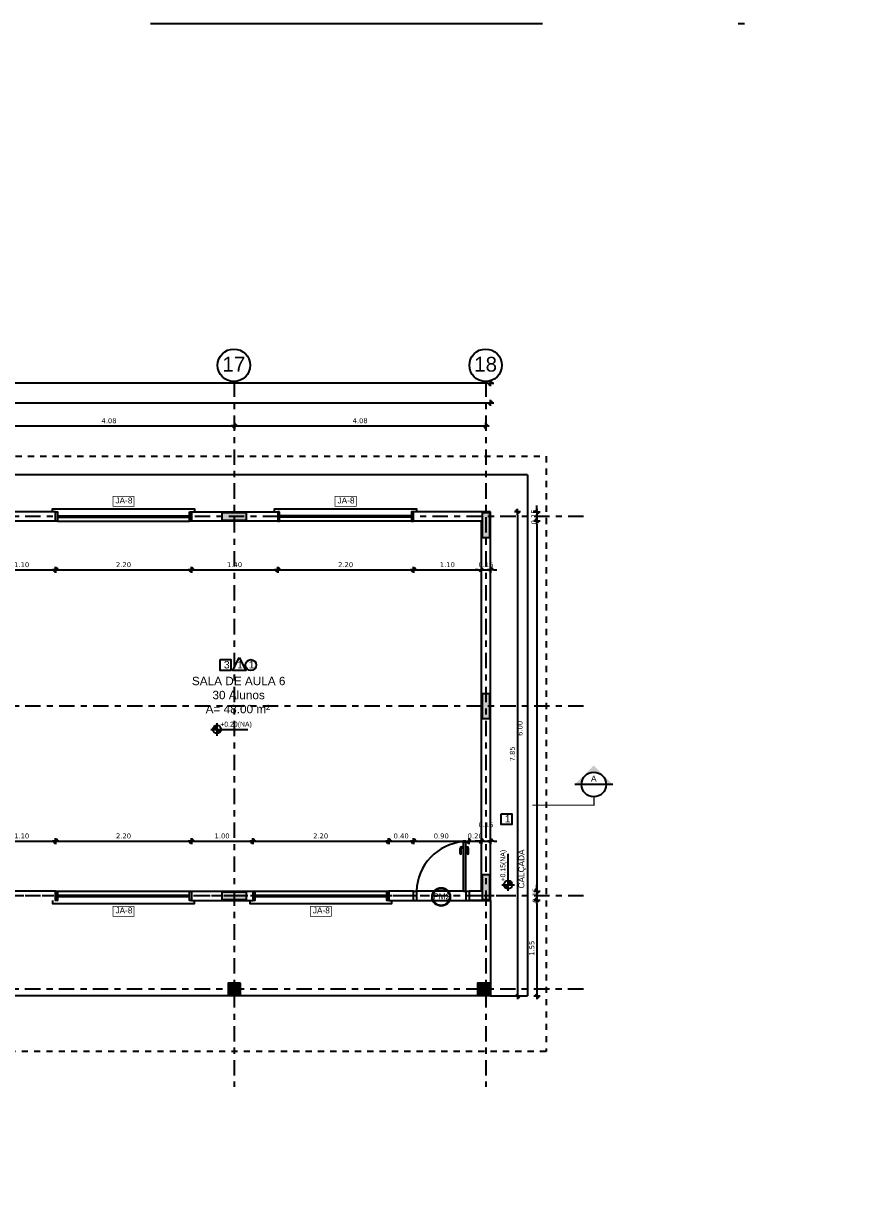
# Model space of a CAD drawing. Extents: x 183 to 373, y 23 to 105.
# Drawn here: x 258.08 to 271.83, y 85.76 to 104.82 of the extents above; entities that cross this region are included whole.
import ezdxf

# ---------------------------------------------------------------- set-up
doc = ezdxf.new("R2010")
doc.units = 0
doc.header["$LTSCALE"] = 0.005
doc.header["$PDMODE"] = 66
for name, pattern in [('C5', [60, 50, -5, 0, -5]), ('CONTINU', [0]), ('DASHDOT', [25.4, 12.7, -6.35, 0, -6.35]), ('HIDDEN', [9.525, 6.35, -3.175])]:
    doc.linetypes.add(name, pattern=pattern)
doc.layers.get('0').update_dxf_attribs({"linetype": 'CONTINUOUS'})
doc.layers.get('DEFPOINTS').update_dxf_attribs({"linetype": 'CONTINUOUS'})
for name, color, linetype in [('A-COTAS', 1, 'CONTINUOUS'), ('A-PAREDE', 5, 'CONTINUOUS'), ('A-PILAR', 6, 'CONTINUOUS'), ('A-PILAR_EIXO', 5, 'DASHDOT'), ('A-PISOS-NIVEL', 1, 'CONTINUOUS'), ('A-PORTA', 2, 'CONTINUOUS'), ('A-SOLEIRA', 1, 'CONTINUOUS'), ('AR-ESQ', 2, 'CONTINUOUS'), ('AR-PRJ-COB', 2, 'HIDDEN'), ('ARQ-CTA-1_050', 1, 'CONTINUOUS'), ('ARQ-EXO-1_100', 251, 'C5'), ('ARQ-HTC', 9, 'CONTINUOUS'), ('ARQ-SMB-1_050', 1, 'CONTINUOUS'), ('ARQ-SMB-1_100', 1, 'CONTINUOUS'), ('ARQ-TXT-1_050', 2, 'CONTINUOUS'), ('ARQ-TXT-1_075', 2, 'CONTINUOUS'), ('ARQ-TXT-1_100', 2, 'CONTINUOUS')]:
    doc.layers.add(name, color=color, linetype=linetype)
doc.styles.add('A20', font='arial.ttf', dxfattribs={"height": 0.2})
doc.styles.add('ESC-50-A20', font='arial.ttf', dxfattribs={"height": 0.1})
doc.styles.add('FNDE Texto Cota 0050', font='verdana.ttf', dxfattribs={"height": 0.08})
doc.dimstyles.new('FNDE 1-0050', dxfattribs={"dimscale": 5, "dimtxt": 0.08, "dimasz": 0.01, "dimexe": 0.15, "dimexo": 0.15, "dimgap": 0.01, "dimtad": 1, "dimzin": 1, "dimdsep": 46, "dimtxsty": 'FNDE Texto Cota 0050', "dimblk": 'tic', "dimcen": 0.015, "dimdle": 0.15, "dimse1": 1, "dimse2": 1, "dimclrd": 251, "dimclre": 251, "dimclrt": 256, "dimaunit": 1, "dimadec": 3, "dimazin": 0, "dimtfac": 1, "dimtix": 1, "dimtmove": 2, "dimatfit": 3, "dimfxl": 0.15, "dimtvp": 1, "dimtolj": 1, "dimtzin": 0, "dimarcsym": 0})

# ---------------------------------------------------------------- blocks, each defined once
blk = doc.blocks.new('tic')
at = {"color": 251}
for p, q in [((-1, 0), (1, 0)), ((0, -1), (0, 1))]:
    blk.add_line(p, q, dxfattribs=at)
blk.add_line((-0.6, -0.6), (0.6, 0.6))
blk = doc.blocks.new('*D6')
at = {"layer": 'ARQ-CTA-1_050', "color": 251, "lineweight": -2, "transparency": 16777216}
for p, q in [((266.404, 96.956), (266.404, 97.006)), ((266.404, 96.906), (266.404, 96.756)), ((266.404, 96.706), (266.404, 96.656))]:
    blk.add_line(p, q, dxfattribs=at)
at = {"layer": 'DEFPOINTS', "color": 0, "transparency": 16777216}
for p in [(267.688, 96.906), (266.404, 96.756), (267.688, 96.756)]:
    blk.add_point(p, dxfattribs=at)
at = {"layer": 'ARQ-CTA-1_050', "color": 251, "lineweight": -2, "transparency": 16777216, "xscale": 0.05, "yscale": 0.05, "zscale": 0.05}
for p, rotation in [((266.404, 96.906), 270), ((266.404, 96.756), 90)]:
    blk.add_blockref('tic', p, dxfattribs=dict(at, rotation=rotation))
at = {"layer": 'ARQ-CTA-1_050', "transparency": 16777216, "insert": (266.353, 96.823), "char_height": 0.08, "attachment_point": 5, "rotation": 90, "style": 'FNDE Texto Cota 0050'}
blk.add_mtext('\\A1;0.15', dxfattribs=at)
blk = doc.blocks.new('*D7')
at = {"layer": 'ARQ-CTA-1_050', "color": 251, "lineweight": -2, "transparency": 16777216}
for p, q in [((266.404, 90.806), (266.404, 90.856)), ((266.404, 90.756), (266.404, 90.606)), ((266.404, 90.556), (266.404, 90.506))]:
    blk.add_line(p, q, dxfattribs=at)
at = {"layer": 'DEFPOINTS', "color": 0, "transparency": 16777216}
for p in [(267.688, 90.756), (266.404, 90.606), (267.688, 90.606)]:
    blk.add_point(p, dxfattribs=at)
at = {"layer": 'ARQ-CTA-1_050', "color": 251, "lineweight": -2, "transparency": 16777216, "xscale": 0.05, "yscale": 0.05, "zscale": 0.05}
for p, rotation in [((266.404, 90.756), 270), ((266.404, 90.606), 90)]:
    blk.add_blockref('tic', p, dxfattribs=dict(at, rotation=rotation))
at = {"layer": 'ARQ-CTA-1_050', "transparency": 16777216, "insert": (266.374, 90.689), "char_height": 0.08, "attachment_point": 5, "rotation": 90, "style": 'FNDE Texto Cota 0050'}
blk.add_mtext('\\A1;0.15', dxfattribs=at)
blk = doc.blocks.new('*D8')
at = {"layer": 'ARQ-CTA-1_050', "color": 251, "lineweight": -2, "transparency": 16777216}
blk.add_line((266.404, 90.556), (266.404, 89.106), dxfattribs=at)
at = {"layer": 'DEFPOINTS', "color": 0, "transparency": 16777216}
for p in [(267.663, 90.606), (266.404, 89.056), (267.663, 89.056)]:
    blk.add_point(p, dxfattribs=at)
at = {"layer": 'ARQ-CTA-1_050', "color": 251, "lineweight": -2, "transparency": 16777216, "xscale": 0.05, "yscale": 0.05, "zscale": 0.05}
for p, rotation in [((266.404, 90.606), 90), ((266.404, 89.056), 270)]:
    blk.add_blockref('tic', p, dxfattribs=dict(at, rotation=rotation))
at = {"layer": 'ARQ-CTA-1_050', "transparency": 16777216, "insert": (266.322, 89.831), "char_height": 0.08, "attachment_point": 5, "rotation": 90, "style": 'FNDE Texto Cota 0050'}
blk.add_mtext('\\A1;1.55', dxfattribs=at)
blk = doc.blocks.new('*D9')
at = {"layer": 'ARQ-CTA-1_050', "color": 251, "lineweight": -2, "transparency": 16777216}
blk.add_line((266.09, 96.856), (266.09, 89.106), dxfattribs=at)
at = {"layer": 'DEFPOINTS', "color": 0, "transparency": 16777216}
for p in [(267.896, 96.906), (266.09, 89.056), (267.896, 89.056)]:
    blk.add_point(p, dxfattribs=at)
at = {"layer": 'ARQ-CTA-1_050', "color": 251, "lineweight": -2, "transparency": 16777216, "xscale": 0.05, "yscale": 0.05, "zscale": 0.05}
for p, rotation in [((266.09, 96.906), 90), ((266.09, 89.056), 270)]:
    blk.add_blockref('tic', p, dxfattribs=dict(at, rotation=rotation))
at = {"layer": 'ARQ-CTA-1_050', "transparency": 16777216, "insert": (266.006, 92.981), "char_height": 0.08, "attachment_point": 5, "rotation": 90, "style": 'FNDE Texto Cota 0050'}
blk.add_mtext('\\A1;7.85', dxfattribs=at)
blk = doc.blocks.new('*D10')
at = {"layer": 'ARQ-CTA-1_050', "color": 251, "lineweight": -2, "transparency": 16777216}
blk.add_line((266.404, 96.706), (266.404, 90.806), dxfattribs=at)
at = {"layer": 'DEFPOINTS', "color": 0, "transparency": 16777216}
for p in [(267.688, 96.756), (266.404, 90.756), (267.688, 90.756)]:
    blk.add_point(p, dxfattribs=at)
at = {"layer": 'ARQ-CTA-1_050', "color": 251, "lineweight": -2, "transparency": 16777216, "xscale": 0.05, "yscale": 0.05, "zscale": 0.05}
for p, rotation in [((266.404, 96.756), 90), ((266.404, 90.756), 270)]:
    blk.add_blockref('tic', p, dxfattribs=dict(at, rotation=rotation))
at = {"layer": 'ARQ-CTA-1_050', "transparency": 16777216, "insert": (266.13, 93.394), "char_height": 0.08, "attachment_point": 5, "rotation": 90, "style": 'FNDE Texto Cota 0050'}
blk.add_mtext('\\A1;6.00', dxfattribs=at)
blk = doc.blocks.new('FNDE-Ind Corte-1_100')
blk.add_hatch(color=251).paths.add_polyline_path([(241.999, -2.386), (242.214, -2.386, -1), (243.014, -2.386), (243.229, -2.386), (242.614, -1.77)])
at = {"color": 251, "linetype": 'Continuous'}
blk.add_line((243.229, -2.386), (241.999, -2.386), dxfattribs=at)
blk.add_circle((242.614, -2.386), 0.4, dxfattribs=at)
blk = doc.blocks.new('*D71')
at = {"layer": 'ARQ-CTA-1_050', "color": 251, "lineweight": -2, "transparency": 16777216}
for p, q in [((208.503, 98.99), (242.782, 98.99)), ((265.603, 98.99), (243.185, 98.99))]:
    blk.add_line(p, q, dxfattribs=at)
at = {"layer": 'DEFPOINTS', "color": 0, "transparency": 16777216}
for p in [(265.653, 98.99), (208.453, 97.223), (265.653, 97.223)]:
    blk.add_point(p, dxfattribs=at)
at = {"layer": 'ARQ-CTA-1_050', "color": 251, "lineweight": -2, "transparency": 16777216, "xscale": 0.05, "yscale": 0.05, "zscale": 0.05, "rotation": 180}
blk.add_blockref('tic', (208.453, 98.99), dxfattribs=at)
at = {"layer": 'ARQ-CTA-1_050', "color": 251, "lineweight": -2, "transparency": 16777216, "xscale": 0.05, "yscale": 0.05, "zscale": 0.05}
blk.add_blockref('tic', (265.653, 98.99), dxfattribs=at)
at = {"layer": 'ARQ-CTA-1_050', "transparency": 16777216, "insert": (242.984, 99.073), "char_height": 0.08, "attachment_point": 5, "style": 'FNDE Texto Cota 0050'}
blk.add_mtext('\\A1;57.20', dxfattribs=at)
blk = doc.blocks.new('*D154')
at = {"layer": 'ARQ-CTA-1_050', "color": 251, "lineweight": -2, "transparency": 16777216}
for p, q in [((265.453, 95.965), (265.403, 95.965)), ((265.503, 95.965), (265.653, 95.965)), ((265.703, 95.965), (265.753, 95.965))]:
    blk.add_line(p, q, dxfattribs=at)
at = {"layer": 'DEFPOINTS', "color": 0, "transparency": 16777216}
for p in [(265.653, 96.906), (265.503, 96.756), (265.653, 95.965)]:
    blk.add_point(p, dxfattribs=at)
at = {"layer": 'ARQ-CTA-1_050', "color": 251, "lineweight": -2, "transparency": 16777216, "xscale": 0.05, "yscale": 0.05, "zscale": 0.05}
blk.add_blockref('tic', (265.503, 95.965), dxfattribs=at)
at = {"layer": 'ARQ-CTA-1_050', "color": 251, "lineweight": -2, "transparency": 16777216, "xscale": 0.05, "yscale": 0.05, "zscale": 0.05, "rotation": 180}
blk.add_blockref('tic', (265.653, 95.965), dxfattribs=at)
at = {"layer": 'ARQ-CTA-1_050', "transparency": 16777216, "insert": (265.578, 96.048), "char_height": 0.08, "attachment_point": 5, "style": 'FNDE Texto Cota 0050'}
blk.add_mtext('\\A1;0.15', dxfattribs=at)
blk = doc.blocks.new('*D155')
at = {"layer": 'ARQ-CTA-1_050', "color": 251, "lineweight": -2, "transparency": 16777216}
blk.add_line((257.553, 91.566), (258.553, 91.566), dxfattribs=at)
at = {"layer": 'DEFPOINTS', "color": 0, "transparency": 16777216}
for p in [(258.603, 91.566), (257.503, 90.756), (258.603, 90.756)]:
    blk.add_point(p, dxfattribs=at)
at = {"layer": 'ARQ-CTA-1_050', "color": 251, "lineweight": -2, "transparency": 16777216, "xscale": 0.05, "yscale": 0.05, "zscale": 0.05, "rotation": 180}
blk.add_blockref('tic', (257.503, 91.566), dxfattribs=at)
at = {"layer": 'ARQ-CTA-1_050', "color": 251, "lineweight": -2, "transparency": 16777216, "xscale": 0.05, "yscale": 0.05, "zscale": 0.05}
blk.add_blockref('tic', (258.603, 91.566), dxfattribs=at)
at = {"layer": 'ARQ-CTA-1_050', "transparency": 16777216, "insert": (258.053, 91.65), "char_height": 0.08, "attachment_point": 5, "style": 'FNDE Texto Cota 0050'}
blk.add_mtext('\\A1;1.10', dxfattribs=at)
blk = doc.blocks.new('*D156')
at = {"layer": 'ARQ-CTA-1_050', "color": 251, "lineweight": -2, "transparency": 16777216}
blk.add_line((258.653, 91.566), (260.753, 91.566), dxfattribs=at)
at = {"layer": 'DEFPOINTS', "color": 0, "transparency": 16777216}
for p in [(260.803, 91.566), (258.603, 90.756), (260.803, 90.756)]:
    blk.add_point(p, dxfattribs=at)
at = {"layer": 'ARQ-CTA-1_050', "color": 251, "lineweight": -2, "transparency": 16777216, "xscale": 0.05, "yscale": 0.05, "zscale": 0.05, "rotation": 180}
blk.add_blockref('tic', (258.603, 91.566), dxfattribs=at)
at = {"layer": 'ARQ-CTA-1_050', "color": 251, "lineweight": -2, "transparency": 16777216, "xscale": 0.05, "yscale": 0.05, "zscale": 0.05}
blk.add_blockref('tic', (260.803, 91.566), dxfattribs=at)
at = {"layer": 'ARQ-CTA-1_050', "transparency": 16777216, "insert": (259.703, 91.65), "char_height": 0.08, "attachment_point": 5, "style": 'FNDE Texto Cota 0050'}
blk.add_mtext('\\A1;2.20', dxfattribs=at)
blk = doc.blocks.new('*D157')
at = {"layer": 'ARQ-CTA-1_050', "color": 251, "lineweight": -2, "transparency": 16777216}
blk.add_line((260.853, 91.566), (261.748, 91.566), dxfattribs=at)
at = {"layer": 'DEFPOINTS', "color": 0, "transparency": 16777216}
for p in [(261.798, 91.566), (260.803, 90.756), (261.798, 90.756)]:
    blk.add_point(p, dxfattribs=at)
at = {"layer": 'ARQ-CTA-1_050', "color": 251, "lineweight": -2, "transparency": 16777216, "xscale": 0.05, "yscale": 0.05, "zscale": 0.05, "rotation": 180}
blk.add_blockref('tic', (260.803, 91.566), dxfattribs=at)
at = {"layer": 'ARQ-CTA-1_050', "color": 251, "lineweight": -2, "transparency": 16777216, "xscale": 0.05, "yscale": 0.05, "zscale": 0.05}
blk.add_blockref('tic', (261.798, 91.566), dxfattribs=at)
at = {"layer": 'ARQ-CTA-1_050', "transparency": 16777216, "insert": (261.301, 91.65), "char_height": 0.08, "attachment_point": 5, "style": 'FNDE Texto Cota 0050'}
blk.add_mtext('\\A1;1.00', dxfattribs=at)
blk = doc.blocks.new('*D158')
at = {"layer": 'ARQ-CTA-1_050', "color": 251, "lineweight": -2, "transparency": 16777216}
blk.add_line((261.848, 91.566), (263.948, 91.566), dxfattribs=at)
at = {"layer": 'DEFPOINTS', "color": 0, "transparency": 16777216}
for p in [(263.998, 91.566), (261.798, 90.756), (263.998, 90.756)]:
    blk.add_point(p, dxfattribs=at)
at = {"layer": 'ARQ-CTA-1_050', "color": 251, "lineweight": -2, "transparency": 16777216, "xscale": 0.05, "yscale": 0.05, "zscale": 0.05, "rotation": 180}
blk.add_blockref('tic', (261.798, 91.566), dxfattribs=at)
at = {"layer": 'ARQ-CTA-1_050', "color": 251, "lineweight": -2, "transparency": 16777216, "xscale": 0.05, "yscale": 0.05, "zscale": 0.05}
blk.add_blockref('tic', (263.998, 91.566), dxfattribs=at)
at = {"layer": 'ARQ-CTA-1_050', "transparency": 16777216, "insert": (262.898, 91.65), "char_height": 0.08, "attachment_point": 5, "style": 'FNDE Texto Cota 0050'}
blk.add_mtext('\\A1;2.20', dxfattribs=at)
blk = doc.blocks.new('*D159')
at = {"layer": 'ARQ-CTA-1_050', "color": 251, "lineweight": -2, "transparency": 16777216}
for p, q in [((265.453, 91.566), (265.403, 91.566)), ((265.503, 91.566), (265.653, 91.566)), ((265.703, 91.566), (265.753, 91.566))]:
    blk.add_line(p, q, dxfattribs=at)
at = {"layer": 'DEFPOINTS', "color": 0, "transparency": 16777216}
for p in [(265.653, 91.566), (265.503, 90.756), (265.653, 90.606)]:
    blk.add_point(p, dxfattribs=at)
at = {"layer": 'ARQ-CTA-1_050', "color": 251, "lineweight": -2, "transparency": 16777216, "xscale": 0.05, "yscale": 0.05, "zscale": 0.05}
blk.add_blockref('tic', (265.503, 91.566), dxfattribs=at)
at = {"layer": 'ARQ-CTA-1_050', "color": 251, "lineweight": -2, "transparency": 16777216, "xscale": 0.05, "yscale": 0.05, "zscale": 0.05, "rotation": 180}
blk.add_blockref('tic', (265.653, 91.566), dxfattribs=at)
at = {"layer": 'ARQ-CTA-1_050', "transparency": 16777216, "insert": (265.578, 91.832), "char_height": 0.08, "attachment_point": 5, "style": 'FNDE Texto Cota 0050'}
blk.add_mtext('\\A1;0.15', dxfattribs=at)
blk = doc.blocks.new('*D160')
at = {"layer": 'ARQ-CTA-1_050', "color": 251, "lineweight": -2, "transparency": 16777216}
blk.add_line((257.553, 95.965), (258.553, 95.965), dxfattribs=at)
at = {"layer": 'DEFPOINTS', "color": 0, "transparency": 16777216}
for p in [(257.503, 96.501), (258.603, 96.501), (258.603, 95.965)]:
    blk.add_point(p, dxfattribs=at)
at = {"layer": 'ARQ-CTA-1_050', "color": 251, "lineweight": -2, "transparency": 16777216, "xscale": 0.05, "yscale": 0.05, "zscale": 0.05, "rotation": 180}
blk.add_blockref('tic', (257.503, 95.965), dxfattribs=at)
at = {"layer": 'ARQ-CTA-1_050', "color": 251, "lineweight": -2, "transparency": 16777216, "xscale": 0.05, "yscale": 0.05, "zscale": 0.05}
blk.add_blockref('tic', (258.603, 95.965), dxfattribs=at)
at = {"layer": 'ARQ-CTA-1_050', "transparency": 16777216, "insert": (258.053, 96.048), "char_height": 0.08, "attachment_point": 5, "style": 'FNDE Texto Cota 0050'}
blk.add_mtext('\\A1;1.10', dxfattribs=at)
blk = doc.blocks.new('*D161')
at = {"layer": 'ARQ-CTA-1_050', "color": 251, "lineweight": -2, "transparency": 16777216}
blk.add_line((258.653, 95.965), (260.753, 95.965), dxfattribs=at)
at = {"layer": 'DEFPOINTS', "color": 0, "transparency": 16777216}
for p in [(258.603, 96.756), (260.803, 96.756), (260.803, 95.965)]:
    blk.add_point(p, dxfattribs=at)
at = {"layer": 'ARQ-CTA-1_050', "color": 251, "lineweight": -2, "transparency": 16777216, "xscale": 0.05, "yscale": 0.05, "zscale": 0.05, "rotation": 180}
blk.add_blockref('tic', (258.603, 95.965), dxfattribs=at)
at = {"layer": 'ARQ-CTA-1_050', "color": 251, "lineweight": -2, "transparency": 16777216, "xscale": 0.05, "yscale": 0.05, "zscale": 0.05}
blk.add_blockref('tic', (260.803, 95.965), dxfattribs=at)
at = {"layer": 'ARQ-CTA-1_050', "transparency": 16777216, "insert": (259.703, 96.048), "char_height": 0.08, "attachment_point": 5, "style": 'FNDE Texto Cota 0050'}
blk.add_mtext('\\A1;2.20', dxfattribs=at)
blk = doc.blocks.new('*D151')
at = {"layer": 'ARQ-CTA-1_050', "color": 251, "lineweight": -2, "transparency": 16777216}
blk.add_line((260.853, 95.965), (262.153, 95.965), dxfattribs=at)
at = {"layer": 'DEFPOINTS', "color": 0, "transparency": 16777216}
for p in [(260.803, 96.756), (262.203, 96.756), (262.203, 95.965)]:
    blk.add_point(p, dxfattribs=at)
at = {"layer": 'ARQ-CTA-1_050', "color": 251, "lineweight": -2, "transparency": 16777216, "xscale": 0.05, "yscale": 0.05, "zscale": 0.05, "rotation": 180}
blk.add_blockref('tic', (260.803, 95.965), dxfattribs=at)
at = {"layer": 'ARQ-CTA-1_050', "color": 251, "lineweight": -2, "transparency": 16777216, "xscale": 0.05, "yscale": 0.05, "zscale": 0.05}
blk.add_blockref('tic', (262.203, 95.965), dxfattribs=at)
at = {"layer": 'ARQ-CTA-1_050', "transparency": 16777216, "insert": (261.503, 96.048), "char_height": 0.08, "attachment_point": 5, "style": 'FNDE Texto Cota 0050'}
blk.add_mtext('\\A1;1.40', dxfattribs=at)
blk = doc.blocks.new('*D152')
at = {"layer": 'ARQ-CTA-1_050', "color": 251, "lineweight": -2, "transparency": 16777216}
blk.add_line((262.253, 95.965), (264.353, 95.965), dxfattribs=at)
at = {"layer": 'DEFPOINTS', "color": 0, "transparency": 16777216}
for p in [(262.203, 96.756), (264.403, 96.756), (264.403, 95.965)]:
    blk.add_point(p, dxfattribs=at)
at = {"layer": 'ARQ-CTA-1_050', "color": 251, "lineweight": -2, "transparency": 16777216, "xscale": 0.05, "yscale": 0.05, "zscale": 0.05, "rotation": 180}
blk.add_blockref('tic', (262.203, 95.965), dxfattribs=at)
at = {"layer": 'ARQ-CTA-1_050', "color": 251, "lineweight": -2, "transparency": 16777216, "xscale": 0.05, "yscale": 0.05, "zscale": 0.05}
blk.add_blockref('tic', (264.403, 95.965), dxfattribs=at)
at = {"layer": 'ARQ-CTA-1_050', "transparency": 16777216, "insert": (263.303, 96.048), "char_height": 0.08, "attachment_point": 5, "style": 'FNDE Texto Cota 0050'}
blk.add_mtext('\\A1;2.20', dxfattribs=at)
blk = doc.blocks.new('*D153')
at = {"layer": 'ARQ-CTA-1_050', "color": 251, "lineweight": -2, "transparency": 16777216}
blk.add_line((264.453, 95.965), (265.453, 95.965), dxfattribs=at)
at = {"layer": 'DEFPOINTS', "color": 0, "transparency": 16777216}
for p in [(264.403, 96.756), (265.503, 96.756), (265.503, 95.965)]:
    blk.add_point(p, dxfattribs=at)
at = {"layer": 'ARQ-CTA-1_050', "color": 251, "lineweight": -2, "transparency": 16777216, "xscale": 0.05, "yscale": 0.05, "zscale": 0.05, "rotation": 180}
blk.add_blockref('tic', (264.403, 95.965), dxfattribs=at)
at = {"layer": 'ARQ-CTA-1_050', "color": 251, "lineweight": -2, "transparency": 16777216, "xscale": 0.05, "yscale": 0.05, "zscale": 0.05}
blk.add_blockref('tic', (265.503, 95.965), dxfattribs=at)
at = {"layer": 'ARQ-CTA-1_050', "transparency": 16777216, "insert": (264.953, 96.048), "char_height": 0.08, "attachment_point": 5, "style": 'FNDE Texto Cota 0050'}
blk.add_mtext('\\A1;1.10', dxfattribs=at)
blk = doc.blocks.new('*D150')
at = {"layer": 'ARQ-CTA-1_050', "color": 251, "lineweight": -2, "transparency": 16777216}
blk.add_line((261.548, 98.297), (265.528, 98.297), dxfattribs=at)
at = {"layer": 'DEFPOINTS', "color": 0, "transparency": 16777216}
for p in [(261.498, 99.018), (265.578, 99.018), (265.578, 98.297)]:
    blk.add_point(p, dxfattribs=at)
at = {"layer": 'ARQ-CTA-1_050', "color": 251, "lineweight": -2, "transparency": 16777216, "xscale": 0.05, "yscale": 0.05, "zscale": 0.05, "rotation": 180}
blk.add_blockref('tic', (261.498, 98.297), dxfattribs=at)
at = {"layer": 'ARQ-CTA-1_050', "color": 251, "lineweight": -2, "transparency": 16777216, "xscale": 0.05, "yscale": 0.05, "zscale": 0.05}
blk.add_blockref('tic', (265.578, 98.297), dxfattribs=at)
at = {"layer": 'ARQ-CTA-1_050', "transparency": 16777216, "insert": (263.538, 98.381), "char_height": 0.08, "attachment_point": 5, "style": 'FNDE Texto Cota 0050'}
blk.add_mtext('\\A1;4.08', dxfattribs=at)
blk = doc.blocks.new('*D145')
at = {"layer": 'ARQ-CTA-1_050', "color": 251, "lineweight": -2, "transparency": 16777216}
blk.add_line((257.553, 91.566), (258.553, 91.566), dxfattribs=at)
at = {"layer": 'DEFPOINTS', "color": 0, "transparency": 16777216}
for p in [(258.603, 91.566), (257.503, 90.756), (258.603, 90.756)]:
    blk.add_point(p, dxfattribs=at)
at = {"layer": 'ARQ-CTA-1_050', "color": 251, "lineweight": -2, "transparency": 16777216, "xscale": 0.05, "yscale": 0.05, "zscale": 0.05, "rotation": 180}
blk.add_blockref('tic', (257.503, 91.566), dxfattribs=at)
at = {"layer": 'ARQ-CTA-1_050', "color": 251, "lineweight": -2, "transparency": 16777216, "xscale": 0.05, "yscale": 0.05, "zscale": 0.05}
blk.add_blockref('tic', (258.603, 91.566), dxfattribs=at)
at = {"layer": 'ARQ-CTA-1_050', "transparency": 16777216, "insert": (258.053, 91.65), "char_height": 0.08, "attachment_point": 5, "style": 'FNDE Texto Cota 0050'}
blk.add_mtext('\\A1;1.10', dxfattribs=at)
blk = doc.blocks.new('*D146')
at = {"layer": 'ARQ-CTA-1_050', "color": 251, "lineweight": -2, "transparency": 16777216}
blk.add_line((258.653, 91.566), (260.753, 91.566), dxfattribs=at)
at = {"layer": 'DEFPOINTS', "color": 0, "transparency": 16777216}
for p in [(260.803, 91.566), (258.603, 90.756), (260.803, 90.756)]:
    blk.add_point(p, dxfattribs=at)
at = {"layer": 'ARQ-CTA-1_050', "color": 251, "lineweight": -2, "transparency": 16777216, "xscale": 0.05, "yscale": 0.05, "zscale": 0.05, "rotation": 180}
blk.add_blockref('tic', (258.603, 91.566), dxfattribs=at)
at = {"layer": 'ARQ-CTA-1_050', "color": 251, "lineweight": -2, "transparency": 16777216, "xscale": 0.05, "yscale": 0.05, "zscale": 0.05}
blk.add_blockref('tic', (260.803, 91.566), dxfattribs=at)
at = {"layer": 'ARQ-CTA-1_050', "transparency": 16777216, "insert": (259.703, 91.65), "char_height": 0.08, "attachment_point": 5, "style": 'FNDE Texto Cota 0050'}
blk.add_mtext('\\A1;2.20', dxfattribs=at)
blk = doc.blocks.new('*D147')
at = {"layer": 'ARQ-CTA-1_050', "color": 251, "lineweight": -2, "transparency": 16777216}
blk.add_line((264.053, 91.566), (264.353, 91.566), dxfattribs=at)
at = {"layer": 'DEFPOINTS', "color": 0, "transparency": 16777216}
for p in [(264.403, 91.566), (264.003, 90.756), (264.403, 90.756)]:
    blk.add_point(p, dxfattribs=at)
at = {"layer": 'ARQ-CTA-1_050', "color": 251, "lineweight": -2, "transparency": 16777216, "xscale": 0.05, "yscale": 0.05, "zscale": 0.05, "rotation": 180}
blk.add_blockref('tic', (264.003, 91.566), dxfattribs=at)
at = {"layer": 'ARQ-CTA-1_050', "color": 251, "lineweight": -2, "transparency": 16777216, "xscale": 0.05, "yscale": 0.05, "zscale": 0.05}
blk.add_blockref('tic', (264.403, 91.566), dxfattribs=at)
at = {"layer": 'ARQ-CTA-1_050', "transparency": 16777216, "insert": (264.203, 91.65), "char_height": 0.08, "attachment_point": 5, "style": 'FNDE Texto Cota 0050'}
blk.add_mtext('\\A1;0.40', dxfattribs=at)
blk = doc.blocks.new('*D148')
at = {"layer": 'ARQ-CTA-1_050', "color": 251, "lineweight": -2, "transparency": 16777216}
blk.add_line((264.453, 91.566), (265.253, 91.566), dxfattribs=at)
at = {"layer": 'DEFPOINTS', "color": 0, "transparency": 16777216}
for p in [(265.303, 91.566), (264.403, 90.756), (265.303, 90.756)]:
    blk.add_point(p, dxfattribs=at)
at = {"layer": 'ARQ-CTA-1_050', "color": 251, "lineweight": -2, "transparency": 16777216, "xscale": 0.05, "yscale": 0.05, "zscale": 0.05, "rotation": 180}
blk.add_blockref('tic', (264.403, 91.566), dxfattribs=at)
at = {"layer": 'ARQ-CTA-1_050', "color": 251, "lineweight": -2, "transparency": 16777216, "xscale": 0.05, "yscale": 0.05, "zscale": 0.05}
blk.add_blockref('tic', (265.303, 91.566), dxfattribs=at)
at = {"layer": 'ARQ-CTA-1_050', "transparency": 16777216, "insert": (264.853, 91.65), "char_height": 0.08, "attachment_point": 5, "style": 'FNDE Texto Cota 0050'}
blk.add_mtext('\\A1;0.90', dxfattribs=at)
blk = doc.blocks.new('*D149')
at = {"layer": 'ARQ-CTA-1_050', "color": 251, "lineweight": -2, "transparency": 16777216}
for p, q in [((265.253, 91.566), (265.203, 91.566)), ((265.303, 91.566), (265.503, 91.566)), ((265.553, 91.566), (265.603, 91.566))]:
    blk.add_line(p, q, dxfattribs=at)
at = {"layer": 'DEFPOINTS', "color": 0, "transparency": 16777216}
for p in [(265.503, 91.566), (265.303, 90.756), (265.503, 90.756)]:
    blk.add_point(p, dxfattribs=at)
at = {"layer": 'ARQ-CTA-1_050', "color": 251, "lineweight": -2, "transparency": 16777216, "xscale": 0.05, "yscale": 0.05, "zscale": 0.05}
blk.add_blockref('tic', (265.303, 91.566), dxfattribs=at)
at = {"layer": 'ARQ-CTA-1_050', "color": 251, "lineweight": -2, "transparency": 16777216, "xscale": 0.05, "yscale": 0.05, "zscale": 0.05, "rotation": 180}
blk.add_blockref('tic', (265.503, 91.566), dxfattribs=at)
at = {"layer": 'ARQ-CTA-1_050', "transparency": 16777216, "insert": (265.403, 91.65), "char_height": 0.08, "attachment_point": 5, "style": 'FNDE Texto Cota 0050'}
blk.add_mtext('\\A1;0.20', dxfattribs=at)
blk = doc.blocks.new('FNDE-Nível Planta-1_050')
at = {"linetype": 'Continuous', "ltscale": 0.5}
h = blk.add_hatch(color=251, dxfattribs=at)
h.paths.add_polyline_path([(135.698, 5.827), (135.698, 5.894, 0.414214), (135.631, 5.827)])
h.paths.add_polyline_path([(135.698, 5.827), (135.698, 5.76, 0.414214), (135.766, 5.827)])
at = {"color": 251}
for p, q in [((135.698, 5.928), (135.698, 5.726)), ((135.598, 5.827), (135.766, 5.827)), ((135.766, 5.827), (136.198, 5.827))]:
    blk.add_line(p, q, dxfattribs=at)
blk.add_circle((135.698, 5.827), 0.0672, dxfattribs=at)
blk = doc.blocks.new('*D164')
at = {"layer": 'ARQ-CTA-1_050', "color": 251, "lineweight": -2, "transparency": 16777216}
blk.add_line((261.548, 98.297), (265.528, 98.297), dxfattribs=at)
at = {"layer": 'DEFPOINTS', "color": 0, "transparency": 16777216}
for p in [(261.498, 99.018), (265.578, 99.018), (265.578, 98.297)]:
    blk.add_point(p, dxfattribs=at)
at = {"layer": 'ARQ-CTA-1_050', "color": 251, "lineweight": -2, "transparency": 16777216, "xscale": 0.05, "yscale": 0.05, "zscale": 0.05, "rotation": 180}
blk.add_blockref('tic', (261.498, 98.297), dxfattribs=at)
at = {"layer": 'ARQ-CTA-1_050', "color": 251, "lineweight": -2, "transparency": 16777216, "xscale": 0.05, "yscale": 0.05, "zscale": 0.05}
blk.add_blockref('tic', (265.578, 98.297), dxfattribs=at)
at = {"layer": 'ARQ-CTA-1_050', "transparency": 16777216, "insert": (263.538, 98.381), "char_height": 0.08, "attachment_point": 5, "style": 'FNDE Texto Cota 0050'}
blk.add_mtext('\\A1;4.08', dxfattribs=at)
blk = doc.blocks.new('*D165')
at = {"layer": 'ARQ-CTA-1_050', "color": 251, "lineweight": -2, "transparency": 16777216}
blk.add_line((257.478, 98.297), (261.458, 98.297), dxfattribs=at)
at = {"layer": 'DEFPOINTS', "color": 0, "transparency": 16777216}
for p in [(257.428, 99.018), (261.508, 99.018), (261.508, 98.297)]:
    blk.add_point(p, dxfattribs=at)
at = {"layer": 'ARQ-CTA-1_050', "color": 251, "lineweight": -2, "transparency": 16777216, "xscale": 0.05, "yscale": 0.05, "zscale": 0.05, "rotation": 180}
blk.add_blockref('tic', (257.428, 98.297), dxfattribs=at)
at = {"layer": 'ARQ-CTA-1_050', "color": 251, "lineweight": -2, "transparency": 16777216, "xscale": 0.05, "yscale": 0.05, "zscale": 0.05}
blk.add_blockref('tic', (261.508, 98.297), dxfattribs=at)
at = {"layer": 'ARQ-CTA-1_050', "transparency": 16777216, "insert": (259.468, 98.381), "char_height": 0.08, "attachment_point": 5, "style": 'FNDE Texto Cota 0050'}
blk.add_mtext('\\A1;4.08', dxfattribs=at)
blk = doc.blocks.new('*D166')
at = {"layer": 'ARQ-CTA-1_050', "color": 251, "lineweight": -2, "transparency": 16777216}
blk.add_line((241.103, 98.673), (265.603, 98.673), dxfattribs=at)
at = {"layer": 'DEFPOINTS', "color": 0, "transparency": 16777216}
for p in [(265.653, 98.673), (241.053, 96.906), (265.653, 96.906)]:
    blk.add_point(p, dxfattribs=at)
at = {"layer": 'ARQ-CTA-1_050', "color": 251, "lineweight": -2, "transparency": 16777216, "xscale": 0.05, "yscale": 0.05, "zscale": 0.05, "rotation": 180}
blk.add_blockref('tic', (241.053, 98.673), dxfattribs=at)
at = {"layer": 'ARQ-CTA-1_050', "color": 251, "lineweight": -2, "transparency": 16777216, "xscale": 0.05, "yscale": 0.05, "zscale": 0.05}
blk.add_blockref('tic', (265.653, 98.673), dxfattribs=at)
at = {"layer": 'ARQ-CTA-1_050', "transparency": 16777216, "insert": (253.353, 98.757), "char_height": 0.08, "attachment_point": 5, "style": 'FNDE Texto Cota 0050'}
blk.add_mtext('\\A1;24.60', dxfattribs=at)

msp = doc.modelspace()

# ---------------------------------------------------------------- hatches: boundary and pattern name
at = {"layer": 'A-COTAS'}
h = msp.add_hatch(color=253, dxfattribs=at)
h.dxf.hatch_style = 1
h.paths.add_polyline_path([(261.598, 89.266), (261.398, 89.266), (261.398, 89.066), (261.598, 89.066)])
h = msp.add_hatch(color=253, dxfattribs=at)
h.dxf.hatch_style = 1
h.paths.add_polyline_path([(265.638, 89.266), (265.438, 89.266), (265.438, 89.066), (265.638, 89.066)])
at = {"layer": 'ARQ-HTC'}
h = msp.add_hatch(color=253, dxfattribs=at)
h.dxf.hatch_style = 1
h.paths.add_polyline_path([(261.298, 96.891), (261.298, 96.771), (261.698, 96.771), (261.698, 96.891)])
h = msp.add_hatch(color=253, dxfattribs=at)
h.dxf.hatch_style = 1
h.paths.add_polyline_path([(265.518, 96.491), (265.638, 96.491), (265.638, 96.891), (265.518, 96.891)])
h = msp.add_hatch(color=253, dxfattribs=at)
h.dxf.hatch_style = 1
h.paths.add_polyline_path([(265.518, 93.556), (265.638, 93.556), (265.638, 93.956), (265.518, 93.956)])
h = msp.add_hatch(color=253, dxfattribs=at)
h.dxf.hatch_style = 1
h.paths.add_polyline_path([(265.518, 90.621), (265.638, 90.621), (265.638, 91.021), (265.518, 91.021)])
h = msp.add_hatch(color=253, dxfattribs=at)
h.dxf.hatch_style = 1
h.paths.add_polyline_path([(261.298, 90.741), (261.298, 90.621), (261.698, 90.621), (261.698, 90.741)])
at = {"layer": 'ARQ-SMB-1_100'}
h = msp.add_hatch(color=252, dxfattribs=at)
edge = h.paths.add_edge_path()
edge.add_arc((264.852, 90.662), 0.148, 0, 360)
edge = h.paths.add_edge_path(flags=17)
edge.add_arc((264.852, 90.662), 0.137, 0, 360)

# ---------------------------------------------------------------- linework, layer by layer
at = {"linetype": 'DASHDOT', "ltscale": 100}
msp.add_lwpolyline([(183.343, 104.822), (373.361, 104.822), (373.361, 23.153), (183.343, 23.153)], close=True, dxfattribs=at)
at = {"layer": 'A-PAREDE'}
for p, q in [((258.603, 96.756), (258.603, 96.906)), ((264.403, 96.756), (264.403, 96.906)), ((265.653, 90.606), (265.653, 96.906)), ((258.603, 96.756), (257.503, 96.756)), ((265.503, 90.756), (265.503, 96.756)), ((258.603, 90.756), (257.503, 90.756)), ((258.603, 90.756), (258.603, 90.606)), ((260.803, 90.756), (261.803, 90.756)), ((260.803, 90.756), (260.803, 90.606)), ((261.803, 90.756), (261.803, 90.606)), ((264.003, 90.606), (264.003, 90.756)), ((265.303, 90.756), (265.303, 90.606)), ((265.503, 90.756), (265.303, 90.756)), ((260.803, 90.606), (261.803, 90.606)), ((265.297, 90.606), (265.653, 90.606)), ((265.653, 90.606), (265.297, 90.606))]:
    msp.add_line(p, q, dxfattribs=at)
for points in [[(258.603, 96.906), (256.253, 96.906)], [(265.653, 96.906), (264.403, 96.906)], [(265.503, 90.756), (265.503, 90.756), (265.503, 96.756), (264.403, 96.756)]]:
    msp.add_lwpolyline(points, dxfattribs=at)
for points in [[(262.203, 96.906), (262.203, 96.756), (260.803, 96.756), (260.803, 96.906)], [(264.403, 90.756), (264.003, 90.756), (264.003, 90.606), (264.403, 90.606)]]:
    msp.add_lwpolyline(points, close=True, dxfattribs=at)
at = {"layer": 'A-PILAR', "color": 6}
for points in [[(261.298, 96.891), (261.298, 96.771), (261.698, 96.771), (261.698, 96.891)], [(265.518, 96.491), (265.638, 96.491), (265.638, 96.891), (265.518, 96.891)], [(265.518, 93.556), (265.638, 93.556), (265.638, 93.956), (265.518, 93.956)], [(265.518, 90.621), (265.638, 90.621), (265.638, 91.021), (265.518, 91.021)], [(261.298, 90.741), (261.298, 90.621), (261.698, 90.621), (261.698, 90.741)], [(261.598, 89.266), (261.398, 89.266), (261.398, 89.066), (261.598, 89.066)], [(265.638, 89.266), (265.438, 89.266), (265.438, 89.066), (265.638, 89.066)]]:
    msp.add_lwpolyline(points, close=True, dxfattribs=at)
at = {"layer": 'A-PILAR_EIXO', "color": 8, "linetype": 'DASHDOT', "ltscale": 3}
msp.add_line((265.933, 90.681), (208.218, 90.681), dxfattribs=at)
at = {"layer": 'A-PISOS-NIVEL'}
msp.add_line((266.253, 97.506), (207.853, 97.506), dxfattribs=at)
at = {"layer": 'A-PISOS-NIVEL', "color": 1}
for p in [(266.253, 97.506), (265.653, 89.056)]:
    msp.add_line(p, (266.253, 89.056), dxfattribs=at)
at = {"layer": 'A-PISOS-NIVEL', "color": 2}
for p, q in [((265.653, 90.606), (265.653, 89.056)), ((265.653, 89.056), (241.053, 89.056))]:
    msp.add_line(p, q, dxfattribs=at)
at = {"layer": 'A-PORTA', "color": 1}
for p, q in [((265.157, 91.366), (265.157, 91.446)), ((265.177, 91.366), (265.177, 91.446)), ((265.187, 91.476), (265.202, 91.476)), ((265.187, 91.456), (265.202, 91.456)), ((265.202, 91.441), (265.202, 91.491)), ((265.202, 91.441), (265.207, 91.441)), ((265.252, 91.441), (265.247, 91.441)), ((265.252, 91.441), (265.252, 91.491)), ((265.267, 91.476), (265.252, 91.476)), ((265.267, 91.456), (265.252, 91.456)), ((265.277, 91.366), (265.277, 91.446)), ((265.297, 91.366), (265.297, 91.446))]:
    msp.add_line(p, q, dxfattribs=at)
for centre, radius, start, end in [((265.282, 90.73), 0.83, 94.7788, 178.1499), ((265.187, 91.446), 0.03, 90, 180), ((265.167, 91.366), 0.01, 180, 0), ((265.187, 91.446), 0.01, 90, 180), ((265.267, 91.446), 0.03, 0, 90), ((265.267, 91.446), 0.01, 0, 90), ((265.287, 91.366), 0.01, 180, 0)]:
    msp.add_arc(centre, radius, start, end, dxfattribs=at)
at = {"layer": 'A-SOLEIRA'}
for p, q in [((265.213, 90.756), (264.453, 90.756)), ((264.453, 90.606), (265.253, 90.606))]:
    msp.add_line(p, q, dxfattribs=at)
at = {"layer": 'AR-ESQ'}
for p, q in [((258.633, 96.841), (260.773, 96.841)), ((258.633, 96.821), (260.773, 96.821)), ((264.373, 96.841), (262.233, 96.841)), ((264.373, 96.821), (262.233, 96.821)), ((265.213, 90.756), (265.213, 91.556)), ((265.213, 91.556), (265.253, 91.556)), ((265.253, 90.756), (265.253, 91.556)), ((264.403, 90.756), (264.453, 90.756)), ((264.453, 90.756), (264.453, 90.606)), ((265.213, 90.756), (265.253, 90.756)), ((265.253, 90.756), (265.253, 90.606)), ((265.253, 90.756), (265.303, 90.756)), ((258.633, 90.691), (260.773, 90.691)), ((258.633, 90.671), (260.773, 90.671)), ((261.833, 90.691), (263.973, 90.691)), ((261.833, 90.671), (263.973, 90.671)), ((264.403, 90.606), (264.453, 90.606)), ((265.253, 90.606), (265.303, 90.606))]:
    msp.add_line(p, q, dxfattribs=at)
at = {"layer": 'AR-ESQ', "color": 1}
for p, q in [((258.633, 96.756), (260.773, 96.756)), ((264.373, 96.756), (262.233, 96.756)), ((258.633, 90.756), (260.773, 90.756)), ((261.833, 90.756), (263.973, 90.756))]:
    msp.add_line(p, q, dxfattribs=at)
for points in [[(258.553, 96.906), (258.553, 96.956), (260.853, 96.956), (260.853, 96.906)], [(262.153, 96.906), (262.153, 96.956), (264.453, 96.956), (264.453, 96.906)], [(258.553, 90.606), (258.553, 90.556), (260.853, 90.556), (260.853, 90.606)], [(261.753, 90.606), (261.753, 90.556), (264.053, 90.556), (264.053, 90.606)]]:
    msp.add_lwpolyline(points, dxfattribs=at)
at = {"layer": 'AR-ESQ'}
for points in [[(258.603, 96.906), (258.633, 96.906), (258.633, 96.756), (258.603, 96.756)], [(260.773, 96.906), (260.803, 96.906), (260.803, 96.756), (260.773, 96.756)], [(262.233, 96.906), (262.203, 96.906), (262.203, 96.756), (262.233, 96.756)], [(264.403, 96.906), (264.373, 96.906), (264.373, 96.756), (264.403, 96.756)], [(258.603, 90.756), (258.633, 90.756), (258.633, 90.606), (258.603, 90.606)], [(260.773, 90.756), (260.803, 90.756), (260.803, 90.606), (260.773, 90.606)], [(261.803, 90.756), (261.833, 90.756), (261.833, 90.606), (261.803, 90.606)], [(263.973, 90.756), (264.003, 90.756), (264.003, 90.606), (263.973, 90.606)]]:
    msp.add_lwpolyline(points, close=True, dxfattribs=at)
at = {"layer": 'AR-PRJ-COB', "ltscale": 0.5}
msp.add_lwpolyline([(207.553, 97.806), (266.553, 97.806), (266.553, 88.156), (207.553, 88.156)], close=True, dxfattribs=at)
at = {"layer": 'ARQ-EXO-1_100'}
for p, q in [((261.498, 99.018), (261.498, 87.585)), ((265.578, 99.018), (265.578, 87.585)), ((267.16, 96.831, 2.417), (205.996, 96.831, -17.442)), ((267.16, 93.756, 19.859), (205.996, 93.756)), ((267.16, 90.681, 2.417), (205.996, 90.681, -17.442)), ((267.156, 89.166, 19.884), (205.992, 89.166))]:
    msp.add_line(p, q, dxfattribs=at)
at = {"layer": 'ARQ-EXO-1_100', "linetype": 'CONTINU'}
for centre in [(261.492, 99.281), (265.572, 99.281)]:
    msp.add_circle(centre, 0.263, dxfattribs=at)
at = {"layer": 'ARQ-SMB-1_100', "color": 252, "ltscale": 10, "const_width": 0.0107}
for points in [[(259.533, 96.994), (259.874, 96.994), (259.874, 97.154), (259.533, 97.154)], [(263.133, 96.994), (263.474, 96.994), (263.474, 97.154), (263.133, 97.154)], [(259.533, 90.348), (259.874, 90.348), (259.874, 90.508), (259.533, 90.508)], [(262.733, 90.348), (263.074, 90.348), (263.074, 90.508), (262.733, 90.508)]]:
    msp.add_lwpolyline(points, close=True, dxfattribs=at)
at = {"layer": 'ARQ-SMB-1_100'}
for points in [[(261.269, 94.509), (261.445, 94.509), (261.445, 94.333), (261.269, 94.333)], [(265.822, 92.011), (265.998, 92.011), (265.998, 91.835), (265.822, 91.835)]]:
    msp.add_lwpolyline(points, close=True, dxfattribs=at)
msp.add_lwpolyline([(261.579, 94.542), (261.683, 94.333), (261.474, 94.333), (261.579, 94.542)], dxfattribs=at)
at = {"layer": 'ARQ-SMB-1_100', "color": 251, "linetype": 'DASHDOT', "ltscale": 0.1}
msp.add_lwpolyline([(267.329, 92.284, 0.02, 0.02, 0), (267.329, 92.149, 0.02, 0.02, 0), (266.329, 92.149, 0, 0, 0)], format="xyseb", dxfattribs=at)
at = {"layer": 'ARQ-SMB-1_100'}
msp.add_circle((261.767, 94.421), 0.088, dxfattribs=at)
at = {"layer": 'ARQ-SMB-1_100', "color": 252}
for radius in [0.148, 0.137]:
    msp.add_circle((264.852, 90.662), radius, dxfattribs=at)

# ---------------------------------------------------------------- block references
at = {"layer": 'ARQ-SMB-1_050'}
msp.add_blockref('FNDE-Nível Planta-1_050', (125.52, 87.55), dxfattribs=at)
at = {"layer": 'ARQ-SMB-1_050', "rotation": 90}
msp.add_blockref('FNDE-Nível Planta-1_050', (271.764, -44.839), dxfattribs=at)
at = {"layer": 'ARQ-SMB-1_100', "xscale": 0.5, "yscale": 0.5, "zscale": 0.5}
msp.add_blockref('FNDE-Ind Corte-1_100', (146.018, 93.677), dxfattribs=at)

# ---------------------------------------------------------------- texts
at = {"layer": 'ARQ-SMB-1_050', "style": 'ESC-50-A20'}
msp.add_attdef('+0.20(NA)', (261.271, 93.422), 'NA', height=0.08, dxfattribs=at)
msp.add_attdef('+0.15(NA)', (265.892, 90.913), 'NA', height=0.08, rotation=90, dxfattribs=at)
at = {"layer": 'ARQ-TXT-1_050', "char_height": 0.12, "width": 0.08625, "attachment_point": 1, "style": 'A20'}
for s, insert in [('3', (261.33, 94.486)), ('1', (261.546, 94.486)), ('1', (261.732, 94.486)), ('1', (265.883, 91.989))]:
    msp.add_mtext(s, dxfattribs=dict(at, insert=insert))
at = {"layer": 'ARQ-TXT-1_050', "insert": (260.01, 94.231), "char_height": 0.13653, "attachment_point": 1, "style": 'ESC-50-A20'}
msp.add_mtext_dynamic_manual_height_columns('\\pi0.80183;SALA DE AULA 6\\P\\pi1.1345;30 Alunos       \\P\\pi1.0245;A= 48.00 m²', width=2.38952, gutter_width=1, heights=[0], dxfattribs=at)
at = {"layer": 'ARQ-TXT-1_075', "style": 'ESC-50-A20'}
msp.add_text('CALÇADA', height=0.096, rotation=90, dxfattribs=at).set_placement((266.199, 90.798, -1.89))
for tag, p in [('JA-8', (259.572, 97.041)), ('JA-8', (263.172, 97.041)), ('PM2', (264.722, 90.623)), ('JA-8', (259.572, 90.395)), ('JA-8', (262.772, 90.395))]:
    msp.add_attdef(tag, p, '', height=0.096, dxfattribs=at)
at = {"layer": 'ARQ-TXT-1_100'}
for s, insert, char_height, width, attachment_point, style in [('17', (261.491, 99.418, -0.8), 0.24, 0.4375, 2, 'A20'), ('18', (265.571, 99.418, -0.8), 0.24, 0.4375, 2, 'A20'), ('A', (267.278, 92.63), 0.1, 4.26409, 1, 'ESC-50-A20')]:
    msp.add_mtext(s, dxfattribs=dict(at, insert=insert, char_height=char_height, width=width, attachment_point=attachment_point, style=style))

# ---------------------------------------------------------------- dimensions: what is measured, and where the dimension line sits
at = {"layer": 'ARQ-CTA-1_050'}
for base, p1, p2, picture, middle in [((265.653, 98.99), (208.453, 97.223), (265.653, 97.223), '*D71', (242.984, 99.073)), ((265.653, 91.566), (265.503, 90.756), (265.653, 90.606), '*D159', (265.578, 91.832))]:
    dim = msp.add_linear_dim(base=base, p1=p1, p2=p2, dimstyle='FNDE 1-0050', override={"dimtad": 0}, dxfattribs=at)
    dim.commit()
    dim.dimension.update_dxf_attribs({"geometry": picture, "text_midpoint": middle, "dimtype": 160})
for base, p1, p2, picture, middle in [((261.508, 98.297), (257.428, 99.018), (261.508, 99.018), '*D165', (259.468, 98.381)), ((265.578, 98.297), (261.498, 99.018), (265.578, 99.018), '*D150', (263.538, 98.381)), ((265.578, 98.297), (261.498, 99.018), (265.578, 99.018), '*D164', (263.538, 98.381)), ((265.653, 98.673), (241.053, 96.906), (265.653, 96.906), '*D166', (253.353, 98.757)), ((265.653, 95.965), (265.503, 96.756), (265.653, 96.906), '*D154', (265.578, 96.048)), ((260.803, 95.965), (258.603, 96.756), (260.803, 96.756), '*D161', (259.703, 96.048)), ((262.203, 95.965), (260.803, 96.756), (262.203, 96.756), '*D151', (261.503, 96.048)), ((264.403, 95.965), (262.203, 96.756), (264.403, 96.756), '*D152', (263.303, 96.048)), ((265.503, 95.965), (264.403, 96.756), (265.503, 96.756), '*D153', (264.953, 96.048)), ((258.603, 95.965), (257.503, 96.501), (258.603, 96.501), '*D160', (258.053, 96.048)), ((258.603, 91.566), (257.503, 90.756), (258.603, 90.756), '*D155', (258.053, 91.65)), ((258.603, 91.566), (257.503, 90.756), (258.603, 90.756), '*D145', (258.053, 91.65)), ((260.803, 91.566), (258.603, 90.756), (260.803, 90.756), '*D156', (259.703, 91.65)), ((260.803, 91.566), (258.603, 90.756), (260.803, 90.756), '*D146', (259.703, 91.65)), ((261.798274287, 91.566260535), (260.803274287, 90.756446929), (261.798274287, 90.756446929), '*D157', (261.300774287, 91.649537902)), ((263.998, 91.566), (261.798, 90.756), (263.998, 90.756), '*D158', (262.898, 91.65)), ((264.403, 91.566), (264.003, 90.756), (264.403, 90.756), '*D147', (264.203, 91.65)), ((265.303, 91.566), (264.403, 90.756), (265.303, 90.756), '*D148', (264.853, 91.65)), ((265.503, 91.566), (265.303, 90.756), (265.503, 90.756), '*D149', (265.403, 91.65))]:
    dim = msp.add_linear_dim(base=base, p1=p1, p2=p2, dimstyle='FNDE 1-0050', override={"dimtad": 0}, dxfattribs=at)
    dim.commit()
    dim.dimension.update_dxf_attribs({"geometry": picture, "text_midpoint": middle})
for base, p1, p2, picture, middle in [((266.09, 89.056), (267.896, 96.906), (267.896, 89.056), '*D9', (266.006, 92.981)), ((266.404, 89.056), (267.663, 90.606), (267.663, 89.056), '*D8', (266.322, 89.831))]:
    dim = msp.add_linear_dim(base=base, p1=p1, p2=p2, angle=90, dimstyle='FNDE 1-0050', override={"dimtad": 0}, dxfattribs=at)
    dim.commit()
    dim.dimension.update_dxf_attribs({"geometry": picture, "text_midpoint": middle})
for base, p1, p2, picture, middle in [((266.404, 96.756), (267.688, 96.906), (267.688, 96.756), '*D6', (266.353, 96.823)), ((266.404, 90.606), (267.688, 90.756), (267.688, 90.606), '*D7', (266.374, 90.689))]:
    dim = msp.add_linear_dim(base=base, p1=p1, p2=p2, angle=90, dimstyle='FNDE 1-0050', override={"dimtad": 0}, dxfattribs=at)
    dim.commit()
    dim.dimension.update_dxf_attribs({"geometry": picture, "text_midpoint": middle, "dimtype": 160})
dim = msp.add_linear_dim(base=(266.404, 90.756), p1=(267.688, 96.756), p2=(267.688, 90.756), angle=90, text='6.00', dimstyle='FNDE 1-0050', override={"dimtad": 0}, dxfattribs=at)
dim.commit()
dim.dimension.update_dxf_attribs({"geometry": '*D10', "text_midpoint": (266.13, 93.394), "dimtype": 160})

doc.saveas('drawing.dxf')
